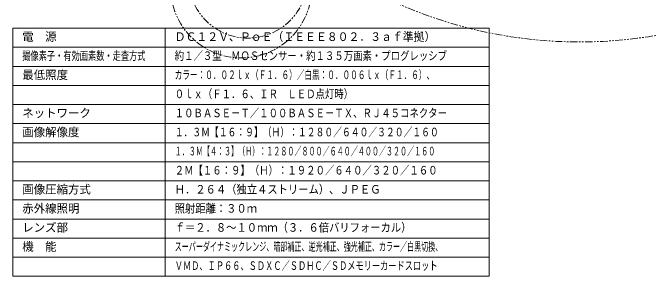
# Model space of a CAD drawing. Units: millimetres, scale not verified. Extents: x -63 to 205, y -56 to 242.
# Drawn here: x -62.5 to 104.5, y -56.5 to 12.6 of the extents above; entities that cross this region are included whole.
import ezdxf
from ezdxf.enums import TextEntityAlignment as Align

# ---------------------------------------------------------------- set-up
doc = ezdxf.new("R2010")
doc.units = ezdxf.units.MM
doc.header["$LTSCALE"] = 0.125
doc.linetypes.add('USER1', pattern=[31.75, 15.875, -3.175, 3.175, -3.175, 3.175, -3.175])
doc.layers.add('0-1_MOJI1', color=7, linetype='Continuous')
doc.layers.add('0-2_WAKU', color=1, linetype='Continuous', lineweight=18)
doc.layers.add('0-5_GAIKEI', color=1, linetype='Continuous', lineweight=18)
doc.styles.add('ＭＳ ゴシック', font='')
doc.styles.get('ＭＳ ゴシック').set_extended_font_data('MS Gothic')

msp = doc.modelspace()

# ---------------------------------------------------------------- linework, layer by layer
at = {"layer": '0-2_WAKU', "color": 4}
for p, q in [((-62.5007, -56.4969), (-62.5007, 8.5031)), ((-62.5007, 8.5031), (62.4993, 8.5031)), ((-22.5007, -56.4969), (-22.5007, 8.5031)), ((62.4993, -56.4969), (62.4993, 8.5031)), ((-62.5007, -56.4969), (62.4993, -56.4969))]:
    msp.add_line(p, q, dxfattribs=at)
at = {"layer": '0-2_WAKU'}
for p, q in [((-62.5007, 3.5031), (62.4993, 3.5031)), ((-62.5007, -1.4969), (62.4993, -1.4969)), ((-62.5007, -6.4969), (62.4993, -6.4969)), ((62.4993, -11.4969), (-62.5007, -11.4969)), ((62.4993, -16.4969), (-62.5007, -16.4969)), ((62.4993, -21.4969), (-62.5007, -21.4969)), ((-62.5007, -26.4969), (62.4993, -26.4969)), ((-62.5007, -31.4969), (62.4993, -31.4969)), ((-62.5007, -36.4969), (62.4993, -36.4969)), ((-62.5007, -41.4969), (62.4993, -41.4969)), ((-62.5007, -46.4969), (62.4993, -46.4969)), ((-62.5007, -51.4969), (62.4993, -51.4969))]:
    msp.add_line(p, q, dxfattribs=at)
at = {"layer": '0-5_GAIKEI', "linetype": 'USER1'}
for centre, radius in [((86.2377, 123.2647), 118.3598), ((-2.5636, 19.2526), 18.5345), ((-0.7751, 21.4583), 15.561)]:
    msp.add_circle(centre, radius, dxfattribs=at)

# ---------------------------------------------------------------- texts
at = {"layer": '0-1_MOJI1', "style": 'ＭＳ ゴシック'}
for s, p in [('電\u3000源', (-60.0007, 4.5031)), ('最低照度', (-60.0007, -5.4969)), ('ネットワーク', (-60.0007, -15.4969)), ('画像解像度', (-60.0007, -20.4969)), ('画像圧縮方式', (-60.0007, -35.4969)), ('赤外線照明', (-60.0007, -40.4969)), ('レンズ部', (-60.0007, -45.4969)), ('機\u3000能', (-60.0007, -50.4969))]:
    msp.add_text(s, height=2.199, dxfattribs=at).set_placement(p, align=Align.BOTTOM_LEFT)
for s, width, p in [('ＤＣ１２Ｖ、ＰｏＥ（ＩＥＥＥ８０２．３ａｆ準拠）', 0.95, (-20.0007, 4.5031)), ('撮像素子・有効画素数・走査方式', 0.7, (-60.0007, -0.4969)), ('約１／３型\u3000ＭＯＳセンサー・約１３５万画素・プログレッシブ', 0.8, (-20.0007, -0.4969)), ('カラー：０．０２ｌｘ（Ｆ１．６）／白黒：０．００６ｌｘ（Ｆ１．６）、', 0.65, (-20.0007, -5.4969)), ('０ｌｘ（Ｆ１．６、ＩＲ\u3000ＬＥＤ点灯時）', 0.8, (-20.0007, -10.4969)), ('１０ＢＡＳＥ－Ｔ／１００ＢＡＳＥ－ＴＸ、ＲＪ４５コネクター', 0.8, (-20.0007, -15.4969)), ('１．３Ｍ【１６：９】（Ｈ）：１２８０／６４０／３２０／１６０', 0.75, (-20.0007, -20.4969)), ('１．３Ｍ【４：３】（Ｈ）：１２８０／８００／６４０／４００／３２０／１６０', 0.6, (-20.0007, -25.4969)), ('２Ｍ【１６：９】（Ｈ）：１９２０／６４０／３２０／１６０', 0.8, (-20.0007, -30.4969)), ('Ｈ．２６４（独立４ストリーム）、ＪＰＥＧ', 0.9, (-20.0007, -35.4969)), ('照射距離：３０ｍ', 0.9, (-20.0007, -40.4969)), ('ｆ＝２．８～１０ｍｍ（３．６倍バリフォーカル）', 0.9, (-20.0007, -45.4969)), ('スーパーダイナミックレンジ、暗部補正、逆光補正、強光補正、カラー／白黒切換、', 0.6, (-20.0007, -50.4969)), ('ＶＭＤ、ＩＰ６６、ＳＤＸＣ／ＳＤＨＣ／ＳＤメモリーカードスロット', 0.7, (-20.0007, -55.4969))]:
    msp.add_text(s, height=2.199, dxfattribs=dict(at, width=width)).set_placement(p, align=Align.BOTTOM_LEFT)

doc.saveas('drawing.dxf')
